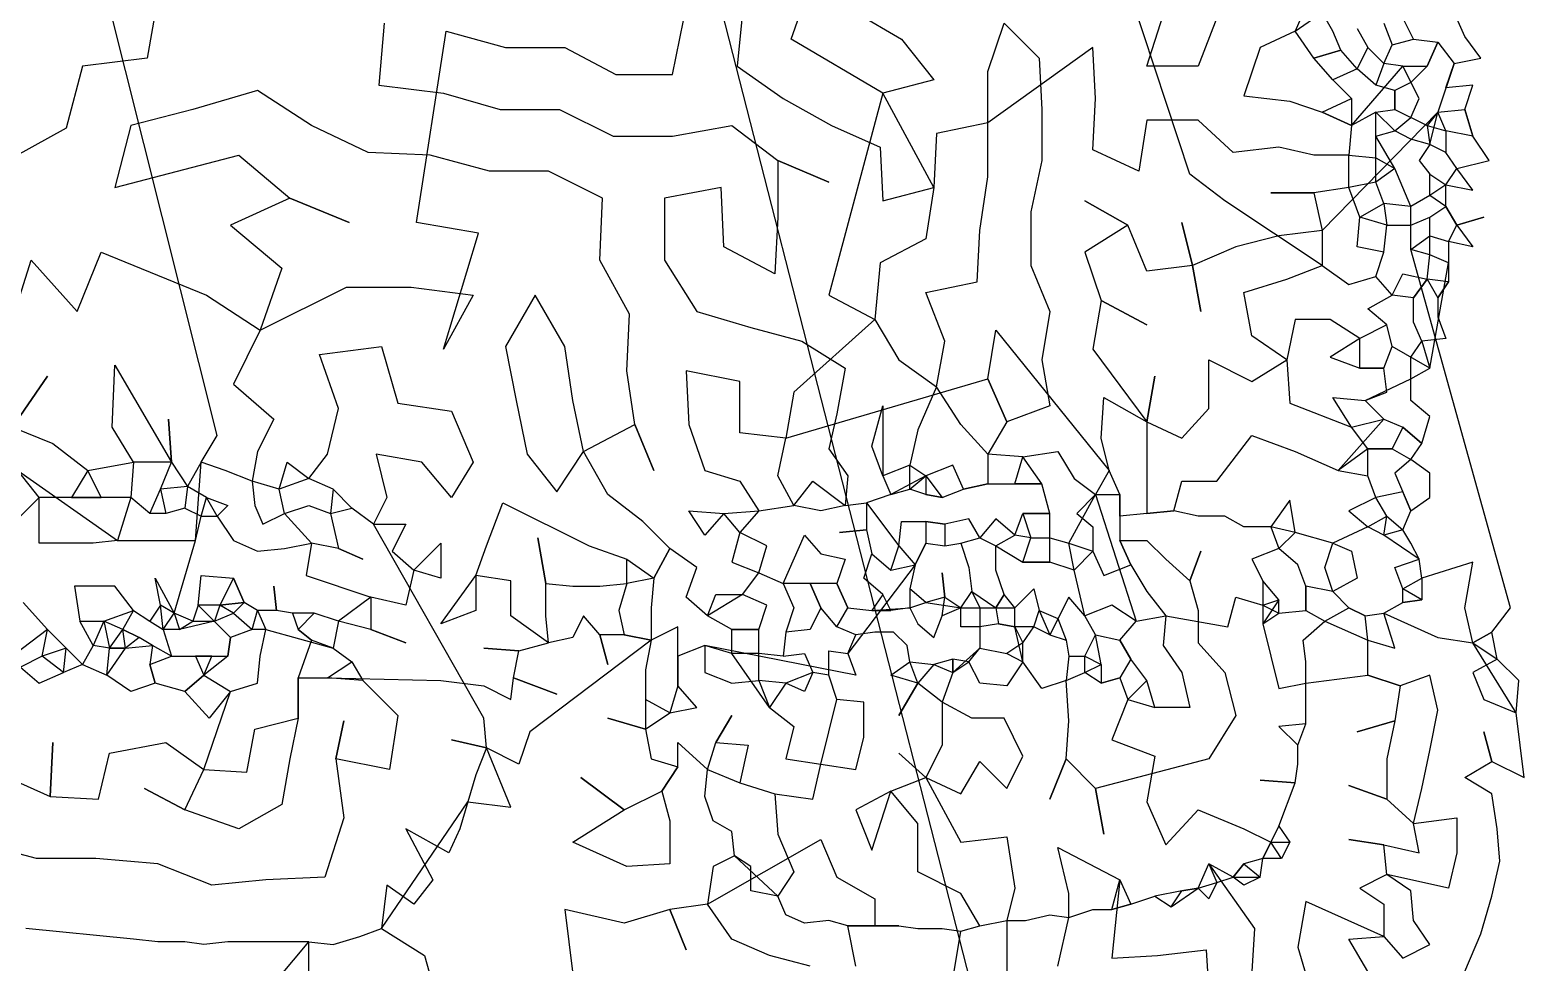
# Model space of a CAD drawing. Header units: metres. Extents: x 0 to 1205, y 0 to 1186.
# Drawn here: x 408 to 962, y 502 to 848 of the extents above; entities that cross this region are included whole.
import ezdxf

# ---------------------------------------------------------------- set-up
doc = ezdxf.new("R2010")
doc.units = ezdxf.units.M
doc.layers.add('Draw', color=2, linetype='CONTINUOUS')
doc.layers.add('Skip', color=1, linetype='CONTINUOUS')

msp = doc.modelspace()

# ---------------------------------------------------------------- linework, layer by layer
at = {"layer": 'draw'}
for p, q in [((455, 861), (451, 838)), ((672, 855), (670, 835)), ((877, 848), (887, 855)), ((891, 848), (887, 855)), ((940, 846), (936, 855)), ((539, 851), (537, 828)), ((646, 832), (650, 852)), ((763, 833), (769, 851)), ((769, 851), (782, 838)), ((848, 853), (841, 835)), ((900, 849), (904, 842)), ((910, 851), (913, 843)), ((921, 845), (917, 853)), ((562, 848), (584, 842)), ((724, 825), (690, 845)), ((731, 845), (743, 830)), ((877, 848), (864, 842)), ((884, 838), (877, 848)), ((894, 841), (891, 848)), ((910, 836), (913, 843)), ((913, 843), (921, 845)), ((921, 845), (930, 844)), ((930, 844), (926, 835)), ((930, 844), (936, 836)), ((946, 838), (940, 846)), ((584, 842), (606, 842)), ((606, 842), (625, 832)), ((803, 823), (802, 842)), ((894, 841), (884, 838)), ((891, 830), (884, 838)), ((900, 834), (894, 841)), ((900, 834), (904, 842)), ((904, 842), (910, 836)), ((936, 836), (946, 838)), ((427, 835), (421, 812)), ((625, 832), (646, 832)), ((763, 794), (763, 833)), ((841, 835), (822, 835)), ((900, 834), (891, 830)), ((907, 828), (900, 834)), ((910, 836), (907, 828)), ((917, 835), (910, 836)), ((923, 823), (917, 835)), ((917, 835), (926, 835)), ((926, 835), (920, 829)), ((936, 836), (930, 818)), ((743, 830), (724, 825)), ((898, 823), (891, 830)), ((914, 826), (907, 828)), ((920, 829), (914, 826)), ((943, 828), (933, 827)), ((940, 819), (943, 828)), ((512, 813), (492, 826)), ((561, 825), (582, 819)), ((687, 823), (705, 813)), ((858, 824), (875, 822)), ((875, 822), (887, 818)), ((887, 818), (898, 823)), ((898, 823), (898, 813)), ((914, 826), (914, 819)), ((920, 816), (923, 823)), ((468, 819), (445, 813)), ((582, 819), (604, 819)), ((783, 819), (783, 800)), ((898, 813), (887, 818)), ((907, 818), (898, 813)), ((907, 818), (914, 819)), ((907, 792), (907, 818)), ((914, 819), (926, 813)), ((914, 811), (920, 816)), ((930, 818), (926, 813)), ((930, 818), (940, 819)), ((933, 811), (930, 818)), ((940, 819), (943, 809)), ((668, 813), (685, 800)), ((705, 813), (723, 805)), ((763, 814), (744, 810)), ((841, 815), (822, 815)), ((854, 803), (841, 815)), ((898, 813), (897, 802)), ((907, 809), (914, 811)), ((920, 808), (914, 811)), ((926, 813), (933, 811)), ((926, 813), (927, 806)), ((943, 809), (933, 811)), ((933, 811), (933, 803)), ((624, 809), (646, 809)), ((871, 805), (854, 803)), ((884, 802), (871, 805)), ((927, 806), (920, 808)), ((927, 806), (923, 800)), ((933, 803), (927, 806)), ((949, 800), (943, 809)), ((439, 790), (485, 802)), ((556, 802), (533, 803)), ((578, 796), (556, 802)), ((685, 800), (704, 792)), ((685, 800), (685, 779)), ((783, 800), (779, 781)), ((819, 796), (802, 804)), ((897, 802), (884, 802)), ((897, 802), (907, 801)), ((907, 801), (914, 797)), ((923, 800), (927, 795)), ((937, 797), (933, 803)), ((937, 797), (949, 800)), ((600, 796), (578, 796)), ((620, 786), (600, 796)), ((851, 785), (838, 795)), ((914, 797), (907, 792)), ((920, 783), (914, 797)), ((927, 787), (927, 795)), ((927, 795), (933, 791)), ((933, 791), (937, 797)), ((943, 789), (937, 797)), ((664, 790), (643, 786)), ((724, 785), (743, 790)), ((743, 790), (740, 771)), ((884, 788), (868, 788)), ((897, 790), (884, 788)), ((884, 788), (887, 774)), ((907, 792), (897, 790)), ((901, 779), (897, 790)), ((910, 784), (907, 792)), ((933, 791), (927, 787)), ((933, 783), (933, 791)), ((933, 791), (943, 789)), ((504, 786), (482, 776)), ((504, 786), (526, 777)), ((815, 776), (799, 785)), ((901, 779), (910, 784)), ((910, 784), (911, 776)), ((927, 787), (920, 783)), ((920, 767), (920, 783)), ((933, 783), (927, 787)), ((927, 779), (933, 783)), ((933, 783), (937, 776)), ((574, 773), (551, 777)), ((685, 779), (684, 758)), ((839, 761), (835, 777)), ((911, 776), (901, 779)), ((920, 776), (927, 779)), ((927, 765), (927, 779)), ((937, 776), (947, 779)), ((740, 771), (723, 762)), ((759, 755), (760, 774)), ((815, 776), (799, 766)), ((871, 772), (855, 768)), ((887, 774), (871, 772)), ((887, 774), (887, 761)), ((910, 766), (911, 776)), ((911, 776), (920, 776)), ((920, 767), (927, 772)), ((927, 772), (934, 770)), ((934, 770), (937, 776)), ((937, 776), (943, 768)), ((425, 744), (434, 766)), ((684, 758), (665, 768)), ((910, 766), (900, 768)), ((907, 757), (910, 766)), ((927, 765), (920, 767)), ((943, 768), (934, 770)), ((934, 770), (934, 755)), ((401, 741), (408, 763)), ((501, 760), (493, 737)), ((630, 743), (619, 763)), ((643, 763), (655, 744)), ((779, 761), (786, 744)), ((839, 761), (822, 759)), ((839, 761), (842, 744)), ((874, 756), (887, 761)), ((887, 761), (897, 754)), ((934, 762), (927, 765)), ((897, 754), (907, 757)), ((913, 750), (907, 757)), ((913, 750), (917, 758)), ((917, 758), (926, 756)), ((926, 756), (921, 749)), ((926, 756), (930, 749)), ((934, 755), (926, 756)), ((934, 755), (930, 749)), ((473, 750), (493, 737)), ((525, 753), (549, 753)), ((572, 750), (561, 730)), ((595, 750), (584, 731)), ((704, 750), (721, 741)), ((747, 733), (740, 751)), ((861, 735), (858, 751)), ((904, 745), (913, 750)), ((921, 749), (913, 750)), ((921, 740), (921, 749)), ((930, 749), (930, 742)), ((655, 744), (675, 738)), ((786, 744), (783, 726)), ((805, 748), (802, 730)), ((805, 748), (822, 739)), ((911, 739), (904, 745)), ((675, 738), (694, 733)), ((721, 741), (730, 726)), ((890, 741), (877, 741)), ((911, 739), (901, 734)), ((913, 731), (911, 739)), ((924, 733), (921, 740)), ((930, 742), (933, 734)), ((493, 737), (483, 717)), ((694, 733), (710, 723)), ((744, 716), (747, 733)), ((763, 719), (766, 737)), ((874, 726), (861, 735)), ((901, 734), (890, 727)), ((901, 723), (901, 734)), ((920, 727), (924, 733)), ((933, 734), (924, 733)), ((522, 708), (515, 728)), ((538, 731), (544, 710)), ((584, 731), (588, 711)), ((609, 711), (606, 731)), ((890, 727), (901, 723)), ((910, 723), (913, 731)), ((927, 723), (913, 731)), ((920, 711), (920, 727)), ((438, 701), (439, 724)), ((632, 702), (629, 722)), ((651, 722), (652, 702)), ((710, 723), (707, 706)), ((730, 726), (744, 716)), ((783, 726), (786, 709)), ((845, 726), (861, 718)), ((861, 718), (874, 726)), ((874, 726), (875, 710)), ((910, 723), (901, 723)), ((911, 714), (910, 723)), ((920, 719), (927, 723)), ((401, 701), (414, 720)), ((483, 717), (498, 704)), ((671, 699), (671, 718)), ((753, 702), (744, 716)), ((763, 719), (770, 703)), ((822, 703), (825, 720)), ((544, 710), (564, 707)), ((613, 692), (609, 711)), ((691, 714), (688, 697)), ((805, 697), (806, 712)), ((898, 701), (891, 712)), ((891, 712), (903, 711)), ((903, 711), (911, 714)), ((910, 704), (903, 711)), ((927, 705), (920, 711)), ((518, 691), (522, 708)), ((707, 706), (704, 693)), ((720, 694), (724, 709)), ((786, 709), (770, 703)), ((835, 697), (845, 708)), ((924, 695), (927, 705)), ((401, 701), (416, 695)), ((446, 688), (438, 701)), ((460, 688), (459, 704)), ((498, 704), (492, 692)), ((632, 702), (639, 685)), ((652, 702), (658, 685)), ((688, 697), (671, 699)), ((737, 700), (734, 687)), ((763, 691), (753, 702)), ((770, 703), (763, 691)), ((822, 703), (835, 697)), ((822, 703), (822, 669)), ((898, 701), (910, 704)), ((904, 693), (898, 701)), ((910, 704), (917, 701)), ((917, 701), (913, 693)), ((917, 701), (924, 695)), ((471, 688), (477, 698)), ((685, 683), (688, 697)), ((724, 683), (720, 694)), ((808, 685), (805, 697)), ((861, 698), (877, 692)), ((920, 689), (924, 695)), ((446, 688), (445, 675)), ((460, 688), (446, 688)), ((456, 678), (460, 688)), ((460, 688), (466, 679)), ((471, 688), (466, 679)), ((480, 685), (471, 688)), ((492, 692), (490, 681)), ((500, 678), (503, 688)), ((503, 688), (511, 682)), ((511, 682), (518, 691)), ((536, 691), (540, 675)), ((564, 675), (553, 688)), ((572, 688), (564, 675)), ((592, 691), (603, 677)), ((603, 677), (613, 692)), ((704, 693), (711, 683)), ((776, 690), (763, 691)), ((763, 691), (763, 680)), ((773, 680), (776, 690)), ((783, 680), (776, 690)), ((789, 692), (795, 682)), ((904, 693), (893, 685)), ((904, 683), (904, 693)), ((904, 693), (913, 693)), ((913, 693), (920, 689)), ((920, 689), (914, 684)), ((927, 684), (920, 689)), ((411, 675), (403, 685)), ((429, 685), (423, 675)), ((434, 675), (429, 685)), ((490, 681), (480, 685)), ((658, 685), (671, 681)), ((691, 672), (685, 683)), ((711, 683), (710, 672)), ((734, 687), (724, 683)), ((724, 683), (727, 676)), ((734, 687), (740, 683)), ((734, 678), (734, 687)), ((734, 678), (740, 683)), ((750, 687), (740, 683)), ((740, 683), (746, 675)), ((740, 683), (740, 676)), ((754, 678), (750, 687)), ((808, 685), (803, 676)), ((812, 676), (808, 685)), ((893, 685), (904, 683)), ((907, 675), (904, 683)), ((914, 684), (920, 670)), ((927, 675), (927, 684)), ((452, 669), (456, 678)), ((466, 679), (456, 678)), ((456, 678), (458, 669)), ((466, 679), (465, 671)), ((473, 675), (466, 679)), ((490, 681), (491, 672)), ((500, 678), (490, 681)), ((502, 669), (500, 678)), ((520, 678), (511, 682)), ((520, 678), (519, 669)), ((527, 671), (520, 678)), ((671, 681), (678, 670)), ((691, 672), (698, 681)), ((727, 676), (734, 678)), ((740, 676), (734, 678)), ((746, 675), (754, 678)), ((754, 678), (763, 680)), ((763, 680), (783, 680)), ((786, 669), (783, 680)), ((795, 682), (803, 676)), ((832, 670), (835, 681)), ((835, 681), (848, 681)), ((917, 677), (907, 675)), ((411, 675), (401, 665)), ((445, 675), (411, 675)), ((452, 669), (445, 675)), ((465, 671), (458, 669)), ((465, 671), (471, 668)), ((471, 668), (473, 675)), ((473, 675), (481, 672)), ((477, 668), (473, 675)), ((481, 672), (477, 668)), ((491, 672), (494, 665)), ((502, 669), (511, 672)), ((511, 672), (519, 669)), ((519, 669), (527, 671)), ((535, 665), (527, 671)), ((540, 675), (535, 665)), ((577, 657), (583, 673)), ((635, 666), (622, 676)), ((701, 670), (691, 672)), ((710, 672), (701, 670)), ((710, 672), (718, 673)), ((727, 676), (718, 673)), ((718, 673), (718, 663)), ((740, 676), (746, 675)), ((803, 676), (796, 669)), ((803, 676), (812, 676)), ((812, 676), (812, 659)), ((875, 674), (868, 664)), ((877, 662), (875, 674)), ((907, 675), (897, 670)), ((911, 668), (907, 675)), ((920, 670), (927, 675)), ((458, 669), (452, 669)), ((469, 659), (471, 668)), ((471, 668), (477, 668)), ((494, 665), (502, 669)), ((519, 669), (522, 656)), ((645, 656), (635, 666)), ((658, 661), (652, 670)), ((665, 669), (658, 661)), ((665, 669), (678, 670)), ((671, 662), (665, 669)), ((678, 670), (671, 662)), ((730, 657), (731, 666)), ((731, 666), (740, 666)), ((740, 666), (747, 665)), ((740, 666), (740, 658)), ((756, 667), (747, 665)), ((760, 660), (756, 667)), ((766, 667), (760, 660)), ((773, 661), (766, 667)), ((773, 661), (776, 669)), ((776, 669), (779, 660)), ((786, 669), (776, 669)), ((786, 651), (786, 669)), ((796, 669), (802, 664)), ((832, 670), (812, 668)), ((841, 668), (832, 670)), ((851, 668), (841, 668)), ((858, 664), (851, 668)), ((897, 670), (904, 664)), ((904, 664), (911, 668)), ((910, 661), (911, 668)), ((911, 668), (917, 663)), ((917, 663), (920, 670)), ((535, 665), (547, 665)), ((547, 665), (542, 655)), ((599, 643), (596, 660)), ((671, 662), (668, 651)), ((681, 657), (671, 662)), ((687, 643), (695, 661)), ((695, 661), (701, 654)), ((718, 663), (708, 662)), ((718, 663), (720, 654)), ((747, 665), (747, 657)), ((753, 658), (760, 660)), ((760, 660), (766, 657)), ((766, 657), (773, 661)), ((779, 660), (773, 661)), ((776, 651), (779, 660)), ((779, 660), (786, 660)), ((786, 660), (793, 658)), ((802, 664), (802, 655)), ((868, 664), (858, 664)), ((868, 664), (871, 656)), ((877, 662), (868, 664)), ((871, 656), (877, 662)), ((891, 658), (877, 662)), ((910, 661), (904, 664)), ((917, 663), (910, 661)), ((920, 658), (917, 663)), ((431, 658), (411, 658)), ((440, 659), (431, 658)), ((440, 659), (469, 659)), ((483, 659), (492, 655)), ((492, 655), (502, 656)), ((502, 656), (512, 658)), ((512, 658), (510, 646)), ((522, 656), (512, 658)), ((522, 656), (531, 652)), ((542, 655), (550, 648)), ((550, 648), (560, 658)), ((560, 658), (560, 645)), ((573, 646), (577, 657)), ((615, 657), (629, 652)), ((639, 645), (645, 656)), ((655, 649), (645, 656)), ((678, 647), (681, 657)), ((727, 648), (730, 657)), ((730, 657), (736, 650)), ((736, 650), (740, 658)), ((740, 658), (747, 657)), ((747, 657), (753, 658)), ((753, 658), (756, 649)), ((766, 648), (766, 657)), ((793, 658), (802, 655)), ((795, 648), (793, 658)), ((802, 655), (795, 648)), ((802, 655), (806, 646)), ((812, 659), (816, 650)), ((812, 659), (822, 659)), ((822, 659), (829, 652)), ((838, 644), (842, 655)), ((871, 656), (861, 652)), ((878, 650), (871, 656)), ((888, 649), (891, 658)), ((891, 658), (898, 655)), ((898, 655), (900, 645)), ((923, 652), (920, 658)), ((629, 643), (629, 652)), ((629, 652), (639, 645)), ((651, 638), (655, 649)), ((668, 651), (678, 647)), ((701, 654), (710, 652)), ((710, 652), (707, 643)), ((717, 645), (720, 654)), ((720, 654), (727, 648)), ((727, 648), (736, 650)), ((736, 650), (734, 641)), ((756, 649), (757, 640)), ((786, 651), (776, 651)), ((795, 648), (786, 651)), ((806, 646), (816, 650)), ((816, 650), (822, 640)), ((829, 652), (838, 644)), ((861, 652), (865, 644)), ((881, 642), (878, 650)), ((891, 640), (888, 649)), ((914, 649), (923, 652)), ((917, 641), (914, 649)), ((924, 645), (923, 652)), ((940, 634), (943, 651)), ((456, 635), (454, 645)), ((470, 635), (471, 646)), ((471, 646), (483, 645)), ((483, 645), (478, 635)), ((487, 636), (483, 645)), ((510, 646), (534, 638)), ((560, 645), (550, 648)), ((573, 646), (573, 633)), ((586, 631), (586, 644)), ((639, 645), (629, 643)), ((639, 645), (638, 634)), ((672, 639), (678, 647)), ((678, 647), (687, 643)), ((724, 639), (717, 645)), ((747, 638), (746, 647)), ((769, 639), (766, 648)), ((838, 644), (841, 633)), ((865, 644), (865, 628)), ((871, 637), (865, 644)), ((917, 641), (924, 645)), ((924, 645), (924, 637)), ((439, 642), (424, 642)), ((424, 642), (426, 629)), ((446, 633), (439, 642)), ((499, 633), (498, 642)), ((534, 638), (534, 626)), ((547, 635), (534, 638)), ((599, 631), (599, 643)), ((599, 643), (609, 642)), ((609, 642), (619, 642)), ((619, 642), (629, 643)), ((629, 643), (626, 633)), ((659, 631), (651, 638)), ((659, 631), (662, 639)), ((662, 639), (672, 639)), ((681, 635), (672, 639)), ((687, 643), (691, 634)), ((707, 643), (687, 643)), ((701, 634), (697, 643)), ((711, 634), (707, 643)), ((724, 639), (720, 633)), ((727, 633), (724, 639)), ((734, 641), (734, 634)), ((740, 636), (734, 641)), ((747, 638), (740, 636)), ((746, 631), (747, 638)), ((747, 638), (753, 634)), ((753, 634), (757, 640)), ((757, 640), (760, 634)), ((766, 634), (769, 639)), ((773, 634), (769, 639)), ((773, 634), (780, 641)), ((780, 641), (782, 633)), ((793, 638), (786, 624)), ((799, 631), (793, 638)), ((822, 640), (829, 631)), ((852, 627), (855, 638)), ((855, 638), (865, 635)), ((891, 640), (881, 642)), ((881, 633), (881, 642)), ((897, 634), (891, 640)), ((924, 637), (917, 641)), ((917, 636), (917, 641)), ((405, 636), (414, 626)), ((442, 626), (446, 633)), ((446, 633), (452, 629)), ((456, 635), (452, 629)), ((461, 632), (456, 635)), ((457, 626), (456, 635)), ((470, 635), (468, 629)), ((482, 623), (470, 635)), ((478, 635), (470, 635)), ((478, 635), (476, 629)), ((478, 635), (487, 636)), ((483, 632), (478, 635)), ((487, 636), (483, 632)), ((492, 633), (487, 636)), ((490, 626), (492, 633)), ((499, 633), (492, 633)), ((492, 633), (495, 626)), ((505, 632), (499, 633)), ((573, 633), (560, 628)), ((626, 633), (628, 624)), ((638, 634), (638, 622)), ((678, 626), (681, 635)), ((691, 634), (688, 625)), ((701, 634), (697, 626)), ((707, 627), (701, 634)), ((707, 627), (711, 634)), ((711, 634), (720, 633)), ((720, 633), (727, 633)), ((734, 634), (727, 633)), ((734, 634), (740, 636)), ((734, 634), (737, 628)), ((753, 634), (746, 631)), ((753, 634), (773, 634)), ((753, 627), (753, 634)), ((760, 634), (760, 619)), ((766, 634), (767, 628)), ((773, 627), (773, 634)), ((780, 627), (782, 633)), ((782, 633), (789, 630)), ((809, 635), (799, 631)), ((818, 629), (809, 635)), ((841, 633), (841, 621)), ((865, 635), (871, 637)), ((871, 637), (865, 628)), ((865, 635), (871, 632)), ((871, 632), (871, 637)), ((881, 633), (888, 629)), ((888, 629), (897, 634)), ((903, 631), (897, 634)), ((910, 632), (917, 636)), ((917, 636), (924, 637)), ((943, 621), (940, 634)), ((950, 625), (957, 634)), ((426, 629), (435, 629)), ((431, 620), (426, 629)), ((435, 629), (431, 620)), ((435, 629), (437, 619)), ((442, 626), (435, 629)), ((452, 629), (457, 626)), ((457, 626), (461, 632)), ((468, 629), (461, 632)), ((461, 632), (463, 626)), ((463, 626), (468, 629)), ((468, 629), (476, 629)), ((476, 629), (483, 632)), ((483, 632), (490, 626)), ((513, 632), (505, 632)), ((505, 632), (507, 626)), ((507, 626), (513, 632)), ((522, 629), (513, 632)), ((522, 629), (520, 619)), ((534, 626), (522, 629)), ((600, 621), (599, 631)), ((613, 631), (609, 623)), ((619, 624), (613, 631)), ((648, 627), (638, 622)), ((648, 605), (648, 627)), ((668, 626), (659, 631)), ((714, 624), (707, 627)), ((737, 628), (743, 623)), ((743, 623), (746, 631)), ((760, 627), (753, 627)), ((767, 628), (760, 627)), ((773, 627), (767, 628)), ((780, 627), (773, 627)), ((773, 627), (776, 621)), ((776, 621), (780, 627)), ((786, 624), (780, 627)), ((789, 630), (792, 622)), ((803, 624), (799, 631)), ((812, 622), (818, 629)), ((818, 629), (829, 631)), ((829, 631), (828, 620)), ((865, 628), (871, 632)), ((865, 628), (871, 604)), ((880, 622), (888, 629)), ((903, 631), (910, 632)), ((904, 622), (903, 631)), ((914, 619), (910, 632)), ((412, 616), (414, 626)), ((414, 626), (427, 613)), ((437, 619), (442, 626)), ((443, 619), (442, 626)), ((442, 626), (448, 623)), ((448, 623), (443, 619)), ((453, 620), (448, 623)), ((457, 626), (460, 616)), ((463, 626), (457, 626)), ((481, 616), (482, 623)), ((490, 626), (482, 623)), ((495, 626), (490, 626)), ((493, 616), (495, 626)), ((512, 622), (507, 626)), ((512, 622), (507, 608)), ((520, 619), (512, 622)), ((534, 626), (547, 621)), ((609, 623), (600, 621)), ((628, 624), (619, 624)), ((619, 624), (622, 613)), ((638, 622), (628, 624)), ((638, 622), (636, 611)), ((668, 617), (668, 626)), ((668, 626), (678, 626)), ((678, 607), (678, 626)), ((688, 625), (687, 616)), ((697, 626), (688, 625)), ((711, 617), (714, 624)), ((721, 625), (714, 624)), ((728, 625), (721, 625)), ((733, 620), (728, 625)), ((786, 624), (792, 622)), ((792, 622), (793, 616)), ((799, 616), (803, 624)), ((803, 624), (812, 622)), ((812, 622), (816, 615)), ((881, 614), (880, 622)), ((904, 609), (904, 622)), ((904, 622), (914, 619)), ((930, 623), (943, 621)), ((950, 625), (943, 621)), ((952, 615), (950, 625)), ((412, 616), (404, 612)), ((421, 619), (412, 616)), ((420, 610), (421, 619)), ((431, 620), (427, 613)), ((437, 619), (431, 620)), ((436, 609), (437, 619)), ((443, 619), (437, 619)), ((443, 619), (453, 620)), ((453, 620), (452, 613)), ((452, 613), (460, 616)), ((460, 616), (453, 620)), ((460, 616), (481, 616)), ((469, 616), (472, 609)), ((481, 616), (472, 609)), ((472, 609), (475, 616)), ((492, 606), (493, 616)), ((520, 619), (527, 614)), ((589, 618), (576, 619)), ((587, 608), (589, 618)), ((589, 618), (600, 621)), ((658, 620), (648, 616)), ((668, 617), (658, 620)), ((658, 620), (658, 610)), ((678, 617), (668, 617)), ((687, 616), (678, 617)), ((687, 616), (695, 617)), ((695, 617), (698, 610)), ((704, 609), (704, 618)), ((704, 618), (711, 617)), ((711, 617), (714, 609)), ((734, 614), (733, 620)), ((756, 614), (760, 619)), ((760, 619), (770, 617)), ((776, 621), (770, 617)), ((770, 617), (776, 614)), ((776, 614), (776, 621)), ((793, 616), (792, 607)), ((793, 616), (799, 616)), ((799, 610), (799, 616)), ((799, 616), (805, 613)), ((828, 620), (835, 610)), ((841, 621), (851, 610)), ((943, 621), (952, 615)), ((404, 612), (411, 606)), ((411, 606), (420, 610)), ((427, 613), (420, 610)), ((427, 613), (436, 609)), ((454, 606), (452, 613)), ((518, 608), (527, 614)), ((527, 614), (531, 607)), ((636, 611), (636, 589)), ((658, 610), (668, 606)), ((698, 610), (695, 603)), ((704, 609), (698, 610)), ((727, 609), (734, 614)), ((737, 606), (734, 614)), ((734, 614), (743, 613)), ((743, 613), (737, 606)), ((750, 615), (743, 613)), ((743, 613), (750, 610)), ((750, 610), (746, 599)), ((756, 614), (750, 615)), ((750, 610), (750, 615)), ((750, 610), (756, 614)), ((760, 606), (756, 614)), ((776, 614), (770, 605)), ((783, 604), (776, 614)), ((792, 607), (799, 610)), ((799, 610), (805, 613)), ((805, 606), (799, 610)), ((805, 613), (805, 606)), ((816, 615), (812, 608)), ((822, 607), (816, 615)), ((835, 610), (838, 597)), ((851, 610), (855, 594)), ((881, 591), (881, 614)), ((952, 615), (943, 610)), ((943, 610), (947, 600)), ((960, 607), (952, 615)), ((445, 603), (436, 609)), ((454, 606), (445, 603)), ((465, 603), (454, 606)), ((465, 603), (472, 609)), ((472, 609), (482, 603)), ((482, 603), (492, 606)), ((507, 608), (507, 593)), ((507, 608), (518, 608)), ((531, 607), (518, 608)), ((531, 607), (544, 594)), ((560, 607), (576, 605)), ((576, 605), (586, 600)), ((586, 600), (587, 608)), ((587, 608), (603, 602)), ((648, 605), (645, 595)), ((655, 597), (648, 605)), ((668, 606), (678, 607)), ((688, 606), (678, 607)), ((678, 607), (682, 597)), ((688, 606), (682, 597)), ((695, 603), (688, 606)), ((707, 600), (704, 609)), ((737, 606), (727, 609)), ((737, 606), (730, 594)), ((746, 599), (737, 606)), ((770, 605), (760, 606)), ((792, 607), (783, 604)), ((805, 606), (812, 608)), ((812, 608), (815, 600)), ((822, 607), (815, 600)), ((825, 597), (822, 607)), ((871, 604), (881, 606)), ((904, 609), (916, 605)), ((916, 605), (914, 592)), ((927, 609), (916, 605)), ((930, 596), (927, 609)), ((959, 595), (960, 607)), ((474, 593), (465, 603)), ((482, 603), (474, 593)), ((645, 595), (636, 600)), ((717, 599), (707, 600)), ((815, 600), (809, 585)), ((815, 600), (825, 597)), ((947, 600), (959, 595)), ((544, 594), (541, 574)), ((636, 589), (645, 595)), ((645, 595), (655, 597)), ((662, 584), (668, 594)), ((682, 597), (691, 590)), ((838, 597), (825, 597)), ((855, 594), (845, 578)), ((488, 573), (491, 589)), ((491, 589), (507, 593)), ((507, 593), (504, 578)), ((521, 578), (524, 592)), ((577, 582), (576, 593)), ((593, 588), (589, 576)), ((636, 589), (622, 593)), ((636, 589), (638, 578)), ((691, 590), (688, 578)), ((701, 576), (704, 588)), ((769, 593), (757, 593)), ((792, 578), (793, 592)), ((881, 591), (871, 590)), ((871, 590), (878, 583)), ((878, 583), (881, 591)), ((914, 592), (900, 588)), ((914, 592), (911, 578)), ((950, 577), (947, 588)), ((415, 564), (416, 584)), ((458, 584), (472, 574)), ((577, 582), (564, 585)), ((648, 575), (648, 584)), ((659, 574), (662, 584)), ((662, 584), (674, 583)), ((714, 574), (717, 586)), ((746, 583), (740, 571)), ((809, 585), (825, 579)), ((878, 576), (878, 583)), ((433, 563), (437, 580)), ((504, 578), (501, 561)), ((521, 578), (524, 556)), ((577, 582), (573, 572)), ((638, 578), (648, 575)), ((688, 578), (701, 576)), ((740, 571), (730, 580)), ((753, 565), (760, 577)), ((760, 577), (770, 567)), ((770, 567), (776, 579)), ((792, 578), (786, 563)), ((803, 567), (792, 578)), ((825, 579), (822, 562)), ((924, 567), (927, 581)), ((940, 571), (950, 577)), ((950, 577), (962, 571)), ((395, 573), (415, 564)), ((465, 559), (472, 574)), ((472, 574), (488, 573)), ((573, 572), (567, 552)), ((648, 575), (642, 566)), ((658, 564), (659, 574)), ((659, 574), (671, 569)), ((698, 563), (701, 576)), ((877, 569), (878, 576)), ((465, 559), (450, 567)), ((628, 559), (612, 571)), ((628, 559), (642, 566)), ((642, 566), (645, 555)), ((671, 569), (684, 565)), ((727, 566), (714, 559)), ((727, 566), (740, 571)), ((737, 554), (727, 566)), ((740, 571), (753, 565)), ((803, 567), (806, 550)), ((877, 569), (864, 570)), ((871, 553), (877, 569)), ((911, 563), (897, 568)), ((921, 554), (924, 567)), ((950, 565), (940, 571)), ((415, 564), (433, 563)), ((501, 561), (485, 552)), ((570, 562), (586, 560)), ((661, 555), (658, 564)), ((684, 565), (698, 563)), ((684, 565), (685, 550)), ((822, 562), (829, 546)), ((911, 563), (921, 554)), ((645, 555), (645, 539)), ((668, 551), (661, 555)), ((714, 559), (720, 544)), ((829, 546), (841, 559)), ((937, 556), (937, 543)), ((563, 543), (547, 552)), ((567, 552), (563, 543)), ((669, 542), (668, 551)), ((753, 547), (770, 549)), ((858, 552), (868, 547)), ((865, 541), (871, 553)), ((871, 553), (875, 547)), ((923, 543), (921, 554)), ((953, 540), (952, 552)), ((410, 541), (387, 547)), ((629, 538), (609, 547)), ((701, 548), (707, 534)), ((793, 528), (789, 545)), ((868, 547), (875, 547)), ((872, 541), (868, 547)), ((875, 547), (872, 541)), ((910, 546), (897, 548)), ((911, 535), (910, 546)), ((910, 546), (923, 543)), ((432, 541), (410, 541)), ((475, 531), (455, 539)), ((645, 539), (629, 538)), ((661, 538), (659, 524)), ((669, 542), (661, 538)), ((675, 538), (669, 542)), ((675, 529), (675, 538)), ((841, 530), (845, 539)), ((854, 534), (845, 539)), ((845, 539), (848, 532)), ((854, 534), (858, 539)), ((865, 541), (858, 539)), ((858, 539), (864, 534)), ((864, 534), (865, 541)), ((872, 541), (865, 541)), ((937, 543), (934, 530)), ((950, 527), (953, 540)), ((495, 533), (475, 531)), ((517, 534), (495, 533)), ((557, 533), (550, 524)), ((691, 536), (685, 527)), ((753, 528), (737, 536)), ((809, 522), (812, 533)), ((812, 533), (816, 524)), ((848, 532), (854, 534)), ((858, 531), (854, 534)), ((854, 534), (864, 534)), ((864, 534), (858, 531)), ((911, 535), (901, 530)), ((920, 529), (911, 535)), ((550, 524), (540, 531)), ((685, 527), (675, 529)), ((688, 520), (685, 527)), ((760, 516), (753, 528)), ((773, 530), (770, 518)), ((793, 519), (793, 528)), ((816, 524), (825, 527)), ((835, 529), (825, 527)), ((825, 527), (831, 523)), ((831, 523), (841, 530)), ((831, 523), (835, 529)), ((841, 530), (835, 529)), ((841, 530), (848, 532)), ((845, 526), (841, 530)), ((848, 532), (845, 526)), ((901, 530), (910, 524)), ((921, 518), (920, 529)), ((946, 513), (950, 527)), ((628, 517), (606, 522)), ((645, 522), (628, 517)), ((659, 524), (645, 522)), ((645, 522), (651, 507)), ((721, 526), (721, 516)), ((793, 519), (802, 522)), ((802, 522), (809, 522)), ((809, 522), (816, 524)), ((881, 525), (878, 508)), ((910, 524), (910, 512)), ((695, 517), (688, 520)), ((704, 518), (695, 517)), ((711, 516), (704, 518)), ((730, 516), (711, 516)), ((730, 516), (737, 515)), ((753, 514), (760, 516)), ((760, 516), (770, 518)), ((770, 518), (770, 499)), ((770, 518), (777, 518)), ((777, 518), (786, 520)), ((786, 520), (793, 519)), ((789, 501), (793, 519)), ((927, 509), (921, 518)), ((446, 511), (406, 515)), ((455, 510), (446, 511)), ((520, 509), (530, 512)), ((530, 512), (538, 515)), ((538, 515), (554, 505)), ((682, 505), (668, 511)), ((737, 515), (746, 515)), ((746, 515), (753, 514)), ((750, 496), (753, 514)), ((862, 515), (861, 499)), ((897, 511), (910, 512)), ((904, 499), (897, 511)), ((910, 512), (917, 504)), ((940, 499), (946, 513)), ((465, 510), (455, 510)), ((472, 509), (465, 510)), ((481, 510), (472, 509)), ((511, 510), (481, 510)), ((511, 510), (520, 509)), ((554, 505), (560, 483)), ((809, 504), (826, 505)), ((844, 507), (845, 491)), ((917, 504), (927, 509))]:
    msp.add_line(p, q, dxfattribs=at)
at = {"layer": 'skip'}
for p, q in [((640, 950), (829, 212)), ((477, 698), (418, 933)), ((838, 795), (800, 910)), ((887, 871), (877, 848)), ((690, 845), (697, 865)), ((714, 855), (731, 845)), ((822, 835), (828, 854)), ((551, 777), (562, 848)), ((913, 843), (921, 845)), ((926, 835), (930, 844)), ((451, 838), (427, 835)), ((802, 842), (763, 814)), ((782, 838), (783, 819)), ((864, 842), (858, 824)), ((884, 838), (894, 841)), ((904, 842), (900, 834)), ((670, 835), (687, 823)), ((898, 813), (917, 835)), ((907, 828), (900, 834)), ((933, 827), (936, 836)), ((537, 828), (561, 825)), ((891, 830), (898, 823)), ((492, 826), (468, 819)), ((724, 825), (704, 750)), ((743, 790), (724, 825)), ((802, 804), (803, 823)), ((914, 819), (914, 826)), ((604, 819), (624, 809)), ((887, 818), (898, 813)), ((930, 818), (887, 774)), ((914, 811), (907, 818)), ((927, 806), (930, 818)), ((943, 809), (940, 819)), ((421, 812), (392, 796)), ((445, 813), (439, 790)), ((533, 803), (512, 813)), ((646, 809), (668, 813)), ((744, 810), (743, 790)), ((822, 815), (819, 796)), ((723, 805), (724, 785)), ((914, 797), (907, 809)), ((933, 803), (927, 806)), ((485, 802), (504, 786)), ((704, 792), (685, 800)), ((897, 790), (897, 802)), ((760, 774), (763, 794)), ((927, 795), (933, 791)), ((665, 768), (664, 790)), ((868, 788), (884, 788)), ((526, 777), (504, 786)), ((619, 763), (620, 786)), ((643, 786), (643, 763)), ((799, 785), (815, 776)), ((887, 761), (851, 785)), ((920, 783), (910, 784)), ((927, 779), (933, 783)), ((937, 776), (933, 783)), ((779, 781), (779, 761)), ((835, 777), (839, 761)), ((900, 768), (901, 779)), ((947, 779), (937, 776)), ((482, 776), (501, 760)), ((561, 730), (574, 773)), ((822, 759), (815, 776)), ((434, 766), (473, 750)), ((799, 766), (805, 748)), ((855, 768), (839, 761)), ((907, 757), (910, 766)), ((957, 634), (920, 767)), ((408, 763), (425, 744)), ((723, 762), (721, 741)), ((842, 744), (839, 761)), ((926, 756), (927, 765)), ((927, 723), (934, 762)), ((740, 751), (759, 755)), ((858, 751), (874, 756)), ((921, 749), (926, 756)), ((930, 749), (934, 755)), ((493, 737), (525, 753)), ((549, 753), (572, 750)), ((606, 731), (595, 750)), ((822, 739), (805, 748)), ((629, 722), (630, 743)), ((721, 741), (691, 714)), ((877, 741), (874, 726)), ((901, 734), (890, 741)), ((913, 731), (911, 739)), ((766, 737), (808, 685)), ((924, 733), (927, 723)), ((515, 728), (538, 731)), ((802, 730), (822, 703)), ((439, 724), (460, 688)), ((671, 718), (651, 722)), ((845, 708), (845, 726)), ((901, 723), (910, 723)), ((414, 720), (401, 701)), ((688, 697), (763, 719)), ((744, 716), (737, 700)), ((770, 703), (763, 719)), ((825, 720), (822, 703)), ((903, 711), (920, 719)), ((588, 711), (592, 691)), ((806, 712), (822, 703)), ((875, 710), (898, 701)), ((564, 707), (572, 688)), ((724, 709), (724, 683)), ((459, 704), (460, 688)), ((613, 692), (632, 702)), ((639, 685), (632, 702)), ((893, 685), (910, 704)), ((924, 695), (917, 701)), ((416, 695), (429, 685)), ((848, 681), (861, 698)), ((429, 685), (446, 688)), ((469, 659), (471, 688)), ((553, 688), (536, 691)), ((622, 676), (613, 692)), ((776, 690), (789, 692)), ((877, 692), (893, 685)), ((904, 683), (904, 693)), ((913, 693), (904, 693)), ((403, 685), (440, 659)), ((740, 683), (727, 676)), ((466, 679), (465, 671)), ((511, 682), (500, 678)), ((527, 671), (520, 678)), ((698, 681), (710, 672)), ((763, 680), (754, 678)), ((783, 680), (773, 680)), ((920, 670), (917, 677)), ((411, 658), (411, 675)), ((423, 675), (434, 675)), ((445, 675), (440, 659)), ((583, 673), (615, 657)), ((678, 670), (691, 672)), ((718, 673), (730, 657)), ((746, 675), (740, 676)), ((793, 658), (803, 676)), ((803, 676), (818, 629)), ((812, 668), (812, 676)), ((458, 669), (452, 669)), ((477, 668), (483, 659)), ((512, 658), (502, 669)), ((652, 670), (665, 669)), ((747, 665), (740, 666)), ((776, 669), (786, 669)), ((822, 669), (832, 670)), ((576, 593), (535, 665)), ((596, 660), (599, 643)), ((708, 662), (718, 663)), ((904, 664), (891, 658)), ((923, 652), (910, 661)), ((461, 632), (469, 659)), ((531, 652), (522, 656)), ((645, 656), (639, 645)), ((740, 658), (736, 650)), ((747, 657), (753, 658)), ((766, 657), (776, 651)), ((816, 650), (812, 659)), ((842, 655), (838, 644)), ((629, 652), (639, 645)), ((736, 650), (711, 617)), ((720, 654), (727, 648)), ((776, 651), (786, 651)), ((943, 651), (924, 645)), ((454, 645), (461, 632)), ((483, 645), (487, 636)), ((550, 648), (547, 635)), ((560, 628), (573, 646)), ((586, 644), (573, 646)), ((746, 647), (747, 638)), ((799, 631), (795, 648)), ((865, 644), (865, 635)), ((900, 645), (891, 640)), ((498, 642), (499, 633)), ((534, 638), (522, 629)), ((672, 639), (659, 631)), ((697, 643), (701, 634)), ((707, 643), (711, 634)), ((727, 633), (724, 639)), ((734, 641), (734, 634)), ((746, 631), (747, 638)), ((757, 640), (766, 634)), ((769, 639), (766, 634)), ((881, 642), (881, 633)), ((435, 629), (446, 633)), ((487, 636), (478, 635)), ((720, 633), (734, 634)), ((740, 636), (753, 634)), ((782, 633), (786, 624)), ((871, 632), (881, 633)), ((897, 634), (903, 631)), ((924, 637), (917, 636)), ((426, 629), (435, 629)), ((452, 629), (457, 626)), ((476, 629), (463, 626)), ((513, 632), (505, 632)), ((600, 621), (586, 631)), ((714, 624), (707, 627)), ((767, 628), (773, 627)), ((776, 614), (773, 627)), ((829, 631), (852, 627)), ((888, 629), (904, 622)), ((910, 632), (930, 623)), ((414, 626), (393, 610)), ((448, 623), (442, 626)), ((482, 623), (481, 616)), ((495, 626), (520, 619)), ((507, 626), (512, 622)), ((547, 621), (534, 626)), ((638, 622), (593, 588)), ((622, 613), (619, 624)), ((628, 624), (638, 622)), ((678, 626), (668, 626)), ((688, 625), (687, 616)), ((792, 622), (793, 616)), ((805, 613), (803, 624)), ((816, 615), (812, 622)), ((943, 621), (950, 625)), ((420, 610), (412, 616)), ((436, 609), (443, 619)), ((437, 619), (443, 619)), ((475, 616), (469, 616)), ((576, 619), (589, 618)), ((648, 616), (648, 605)), ((714, 609), (658, 620)), ((682, 597), (668, 617)), ((760, 619), (750, 610)), ((770, 617), (776, 614)), ((959, 595), (943, 621)), ((452, 613), (454, 606)), ((527, 614), (531, 607)), ((698, 610), (688, 606)), ((750, 615), (750, 610)), ((472, 609), (465, 603)), ((507, 593), (507, 608)), ((518, 608), (560, 607)), ((603, 602), (587, 608)), ((707, 600), (704, 609)), ((730, 594), (737, 606)), ((793, 592), (792, 607)), ((812, 608), (805, 606)), ((825, 597), (822, 607)), ((881, 606), (904, 609)), ((916, 605), (904, 609)), ((472, 574), (482, 603)), ((636, 600), (636, 589)), ((704, 588), (707, 600)), ((717, 586), (717, 599)), ((757, 593), (746, 599)), ((746, 599), (746, 583)), ((668, 594), (662, 584)), ((927, 581), (930, 596)), ((962, 571), (959, 595)), ((524, 592), (521, 578)), ((622, 593), (636, 589)), ((776, 579), (769, 593)), ((878, 583), (881, 591)), ((900, 588), (914, 592)), ((947, 588), (950, 577)), ((416, 584), (415, 564)), ((437, 580), (458, 584)), ((564, 585), (577, 582)), ((648, 584), (659, 574)), ((674, 583), (671, 569)), ((541, 574), (521, 578)), ((589, 576), (577, 582)), ((586, 560), (577, 582)), ((730, 580), (740, 571)), ((786, 563), (792, 578)), ((845, 578), (803, 567)), ((911, 578), (911, 563)), ((642, 566), (648, 575)), ((701, 576), (714, 574)), ((450, 567), (465, 559)), ((612, 571), (628, 559)), ((671, 569), (684, 565)), ((720, 544), (727, 566)), ((740, 571), (753, 547)), ((806, 550), (803, 567)), ((864, 570), (877, 569)), ((897, 568), (911, 563)), ((538, 515), (570, 562)), ((952, 552), (950, 565)), ((485, 552), (465, 559)), ((524, 556), (517, 534)), ((609, 547), (628, 559)), ((841, 559), (858, 552)), ((921, 554), (937, 556)), ((547, 552), (557, 533)), ((685, 550), (691, 536)), ((737, 536), (737, 554)), ((770, 549), (773, 530)), ((865, 541), (871, 553)), ((659, 524), (701, 548)), ((789, 545), (812, 533)), ((868, 547), (865, 541)), ((875, 547), (872, 541)), ((897, 548), (910, 546)), ((455, 539), (432, 541)), ((685, 527), (669, 542)), ((845, 539), (862, 515)), ((858, 539), (854, 534)), ((707, 534), (721, 526)), ((812, 533), (809, 504)), ((934, 530), (911, 535)), ((540, 531), (538, 515)), ((825, 527), (831, 523)), ((835, 529), (841, 530)), ((606, 522), (609, 498)), ((651, 507), (645, 522)), ((668, 511), (659, 524)), ((816, 524), (809, 522)), ((910, 512), (881, 525)), ((714, 501), (711, 516)), ((711, 516), (730, 516)), ((721, 516), (730, 516)), ((753, 514), (760, 516)), ((479, 472), (511, 510)), ((511, 490), (511, 510)), ((697, 501), (682, 505)), ((826, 505), (844, 507)), ((878, 508), (887, 478))]:
    msp.add_line(p, q, dxfattribs=at)

doc.saveas('drawing.dxf')
